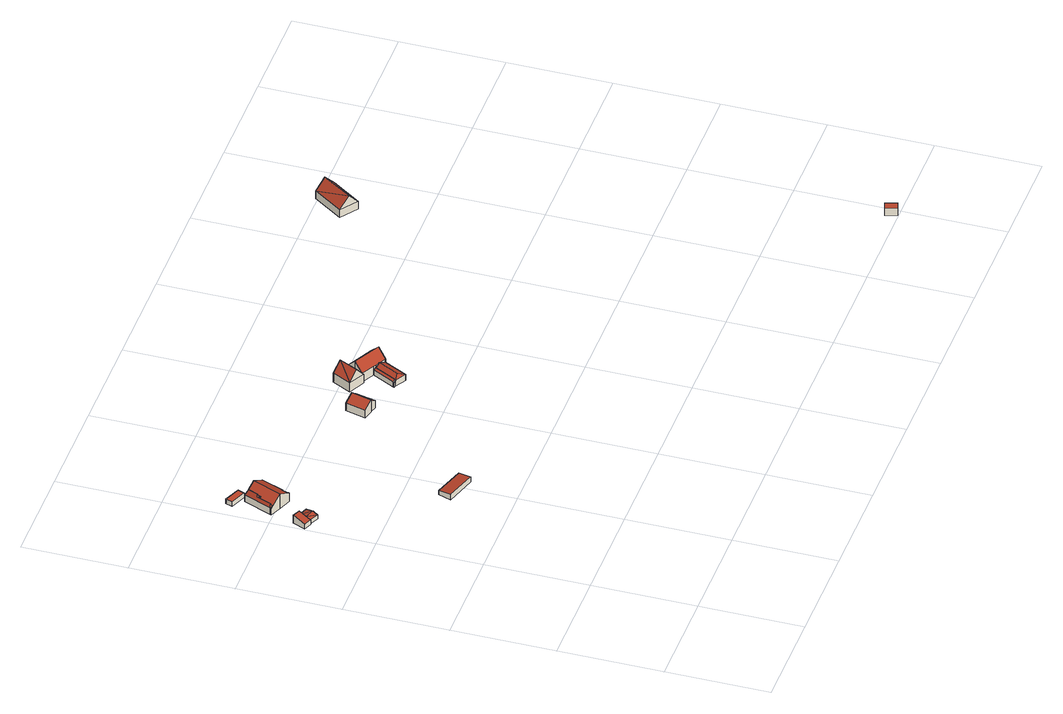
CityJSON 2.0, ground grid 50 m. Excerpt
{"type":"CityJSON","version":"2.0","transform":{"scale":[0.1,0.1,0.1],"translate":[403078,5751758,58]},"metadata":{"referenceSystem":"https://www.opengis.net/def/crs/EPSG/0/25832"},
"CityObjects":{
"building1":{"type":"Building","attributes":{"Gemeindeschluessel":"05515000","Geometrietyp2DReferenz":"3000","function":"31001_2700","roofType":"2100","measuredHeight":4.34},"geometry":[{"type":"Solid","lod":"2","boundaries":[[[[0,1,2,3]],[[4,5,1,0]],[[6,7,5,4]],[[8,9,7,6]],[[3,2,9,8]],[[6,4,0,3,8]],[[1,5,7,9,2]]]],"semantics":{"surfaces":[{"type":"WallSurface"},{"type":"RoofSurface"},{"type":"GroundSurface"}],"values":[[0,0,0,0,0,1,2]]}}]},
"building2":{"type":"Building","attributes":{"Gemeindeschluessel":"05515000","Geometrietyp2DReferenz":"3000","function":"51009_1610","roofType":"3100","measuredHeight":3.11},"geometry":[{"type":"Solid","lod":"2","boundaries":[[[[10,11,12,13]],[[14,15,11,10]],[[16,17,15,14]],[[13,12,17,16]],[[10,18,14]],[[16,19,13]],[[18,10,13]],[[13,19,18]],[[14,18,19]],[[19,16,14]],[[11,15,17,12]]]],"semantics":{"surfaces":[{"type":"WallSurface"},{"type":"RoofSurface"},{"type":"GroundSurface"}],"values":[[0,0,0,0,0,0,1,1,1,1,2]]}}]},
"building3":{"type":"Building","attributes":{"Gemeindeschluessel":"05515000","Geometrietyp2DReferenz":"3000","function":"51009_1610","roofType":"5000","measuredHeight":6.67},"geometry":[{"type":"Solid","lod":"2","boundaries":[[[[20,21,22,23]],[[24,25,21,20]],[[26,27,25,24]],[[28,29,27,26]],[[30,31,29,28]],[[23,22,31,30]],[[32,30,28,33]],[[33,28,26,34]],[[26,24,34]],[[32,33,34,24,20,35]],[[20,23,35]],[[35,23,30,32]],[[21,25,27,29,31,22]]]],"semantics":{"surfaces":[{"type":"WallSurface"},{"type":"RoofSurface"},{"type":"GroundSurface"}],"values":[[0,0,0,0,0,0,1,1,1,1,1,1,2]]}}]},
"building4":{"type":"Building","attributes":{"Gemeindeschluessel":"05515000","Geometrietyp2DReferenz":"3000","function":"31001_1000","roofType":"3100","measuredHeight":8.22},"address":[{"country":"Germany","locality":"Münster","thoroughfareNumber":"420","thoroughfareName":"Kappenberger Damm"}],"geometry":[{"type":"Solid","lod":"2","boundaries":[[[[36,37,38,39]],[[40,41,37,36]],[[42,43,41,40]],[[44,45,43,42]],[[46,47,45,44]],[[48,49,47,46]],[[50,51,49,48]],[[52,53,51,50]],[[54,55,53,52]],[[56,57,55,54]],[[58,59,57,56]],[[60,61,59,58]],[[62,63,61,60]],[[39,38,63,62]],[[56,54,52,50,48,46,44,58]],[[42,40,36,39,62,60,58,44]],[[37,41,43,45,47,49,51,53,55,57,59,61,63,38]]]],"semantics":{"surfaces":[{"type":"WallSurface"},{"type":"RoofSurface"},{"type":"GroundSurface"}],"values":[[0,0,0,0,0,0,0,0,0,0,0,0,0,0,1,1,2]]}}]},
"building5":{"type":"Building","attributes":{"Gemeindeschluessel":"05515000","Geometrietyp2DReferenz":"3000","function":"31001_2460","roofType":"1000","measuredHeight":2.38},"geometry":[{"type":"Solid","lod":"2","boundaries":[[[[64,65,66,67]],[[68,69,65,64]],[[70,71,69,68]],[[67,66,71,70]],[[68,64,67,70]],[[65,69,71,66]]]],"semantics":{"surfaces":[{"type":"WallSurface"},{"type":"RoofSurface"},{"type":"GroundSurface"}],"values":[[0,0,0,0,1,2]]}}]},
"building6":{"type":"Building","attributes":{"Gemeindeschluessel":"05515000","Geometrietyp2DReferenz":"3000","function":"51009_1610","roofType":"1000","measuredHeight":4.24},"geometry":[{"type":"Solid","lod":"2","boundaries":[[[[72,51,53,73]],[[74,49,51,72]],[[75,55,49,74]],[[73,53,55,75]],[[74,72,73,75]],[[51,49,55,53]]]],"semantics":{"surfaces":[{"type":"WallSurface"},{"type":"RoofSurface"},{"type":"GroundSurface"}],"values":[[0,0,0,0,1,2]]}}]},
"building7":{"type":"Building","attributes":{"Gemeindeschluessel":"05515000","Geometrietyp2DReferenz":"3000","function":"31001_2000","roofType":"2100","measuredHeight":3.02},"geometry":[{"type":"Solid","lod":"2","boundaries":[[[[76,77,78,79]],[[80,81,77,76]],[[82,83,81,80]],[[79,78,83,82]],[[80,76,79,82]],[[77,81,83,78]]]],"semantics":{"surfaces":[{"type":"WallSurface"},{"type":"RoofSurface"},{"type":"GroundSurface"}],"values":[[0,0,0,0,1,2]]}}]},
"building8":{"type":"Building","attributes":{"Gemeindeschluessel":"05515000","Geometrietyp2DReferenz":"3000","function":"31001_2460","roofType":"2100","measuredHeight":6.78},"geometry":[{"type":"Solid","lod":"2","boundaries":[[[[84,85,86,87]],[[88,89,85,84]],[[90,91,89,88]],[[87,86,91,90]],[[88,84,87,90]],[[85,89,91,86]]]],"semantics":{"surfaces":[{"type":"WallSurface"},{"type":"RoofSurface"},{"type":"GroundSurface"}],"values":[[0,0,0,0,1,2]]}}]},
"building9":{"type":"Building","attributes":{"Gemeindeschluessel":"05515000","Geometrietyp2DReferenz":"3000","function":"51009_1610","roofType":"2100","measuredHeight":6.02},"geometry":[{"type":"Solid","lod":"2","boundaries":[[[[92,93,94,95]],[[96,97,93,92]],[[98,99,97,96]],[[95,94,99,98]],[[96,92,95,98]],[[93,97,99,94]]]],"semantics":{"surfaces":[{"type":"WallSurface"},{"type":"RoofSurface"},{"type":"GroundSurface"}],"values":[[0,0,0,0,1,2]]}}]},
"building10":{"type":"Building","attributes":{"Gemeindeschluessel":"05515000","Geometrietyp2DReferenz":"3000","function":"31001_1000","roofType":"3100","measuredHeight":9.99},"address":[{"country":"Germany","locality":"Münster","thoroughfareNumber":"423","thoroughfareName":"Kappenberger Damm"}],"geometry":[{"type":"Solid","lod":"2","boundaries":[[[[100,101,102,103]],[[104,105,101,100]],[[106,107,105,104]],[[108,109,107,106]],[[110,111,109,108]],[[103,102,111,110]],[[112,103,110]],[[110,113,112]],[[100,112,113]],[[108,106,104,100,113]],[[112,100,103]],[[110,108,113]],[[101,105,107,109,111,102]]]],"semantics":{"surfaces":[{"type":"WallSurface"},{"type":"RoofSurface"},{"type":"GroundSurface"}],"values":[[0,0,0,0,0,0,1,1,1,1,0,0,2]]}}]},
"building11":{"type":"Building","attributes":{"Gemeindeschluessel":"05515000","Geometrietyp2DReferenz":"3000","function":"51009_1610","roofType":"2100","measuredHeight":3.63},"geometry":[{"type":"Solid","lod":"2","boundaries":[[[[114,115,116,117]],[[118,119,115,114]],[[120,121,119,118]],[[117,116,121,120]],[[118,114,117,120]],[[115,119,121,116]]]],"semantics":{"surfaces":[{"type":"WallSurface"},{"type":"RoofSurface"},{"type":"GroundSurface"}],"values":[[0,0,0,0,1,2]]}}]},
"building12":{"type":"Building","attributes":{"Gemeindeschluessel":"05515000","Geometrietyp2DReferenz":"3000","function":"31001_2460","roofType":"5000","measuredHeight":5.04},"geometry":[{"type":"Solid","lod":"2","boundaries":[[[[122,115,119,123]],[[124,125,115,122]],[[126,127,125,124]],[[128,129,127,126]],[[130,131,129,128]],[[132,133,131,130]],[[134,121,133,132]],[[123,119,121,134]],[[128,135,130]],[[126,124,135,128]],[[122,123,134,132,130,135,124]],[[115,125,127,129,131,133,121,119]]]],"semantics":{"surfaces":[{"type":"WallSurface"},{"type":"RoofSurface"},{"type":"GroundSurface"}],"values":[[0,0,0,0,0,0,0,0,1,1,1,2]]}}]},
"building13":{"type":"Building","attributes":{"Gemeindeschluessel":"05515000","Geometrietyp2DReferenz":"3000","function":"31001_1000","roofType":"3100","measuredHeight":9.26},"address":[{"country":"Germany","locality":"Münster","thoroughfareNumber":"423a","thoroughfareName":"Kappenberger Damm"}],"geometry":[{"type":"Solid","lod":"2","boundaries":[[[[136,116,115,137]],[[138,107,116,136]],[[139,140,107,138]],[[141,105,140,139]],[[142,143,105,141]],[[144,145,143,142]],[[146,147,145,144]],[[148,127,147,146]],[[137,115,127,148]],[[142,141,139,144]],[[138,136,137,148,146,144,139]],[[116,107,140,105,143,145,147,127,115]]]],"semantics":{"surfaces":[{"type":"WallSurface"},{"type":"RoofSurface"},{"type":"GroundSurface"}],"values":[[0,0,0,0,0,0,0,0,0,1,1,2]]}}]},
"building14":{"type":"Building","attributes":{"Gemeindeschluessel":"05515000","Geometrietyp2DReferenz":"3000","function":"51009_1610","roofType":"2100","measuredHeight":4.43},"geometry":[{"type":"Solid","lod":"2","boundaries":[[[[149,150,151,152]],[[153,154,150,149]],[[155,156,154,153]],[[152,151,156,155]],[[153,149,152,155]],[[150,154,156,151]]]],"semantics":{"surfaces":[{"type":"WallSurface"},{"type":"RoofSurface"},{"type":"GroundSurface"}],"values":[[0,0,0,0,1,2]]}}]},
"building15":{"type":"Building","attributes":{"Gemeindeschluessel":"05515000","Geometrietyp2DReferenz":"3000","function":"31001_2000","roofType":"3100","measuredHeight":9.64},"geometry":[{"type":"Solid","lod":"2","boundaries":[[[[157,158,159,160]],[[161,162,158,157]],[[163,164,162,161]],[[160,159,164,163]],[[157,165,161]],[[163,166,160]],[[166,165,157]],[[157,160,166]],[[163,161,165]],[[165,166,163]],[[158,162,164,159]]]],"semantics":{"surfaces":[{"type":"WallSurface"},{"type":"RoofSurface"},{"type":"GroundSurface"}],"values":[[0,0,0,0,0,0,1,1,1,1,2]]}}]}
},
"vertices":[
[29,1897,49],[29,1897,5],[5,1836,5],[5,1836,30],[68,1881,49],[68,1881,5],[44,1821,30],[44,1821,5],[44,1820,30],[44,1820,5],
[114,1862,28],[114,1862,6],[68,1881,6],[68,1881,28],[89,1802,28],[89,1802,6],[44,1821,28],[44,1821,6],[99,1826,37],[53,1844,37],
[55,2011,45],[55,2011,8],[67,2006,8],[67,2006,45],[109,2148,45],[109,2148,8],[131,2139,45],[131,2139,8],[104,2071,45],[104,2071,8],[95,2075,45],[95,2075,8],[91,2084,62],[98,2087,74],[116,2132,74],[64,2015,62],
[95,2075,50],[95,2075,7],[67,2006,7],[67,2006,50],[104,2071,58],[104,2071,7],[131,2139,58],[131,2139,7],[168,2124,89],[168,2124,7],[225,2102,55],[225,2102,7],[183,1995,55],[183,1995,7],[178,1997,58],[178,1997,7],[166,1967,58],[166,1967,7],[171,1965,55],[171,1965,7],[169,1960,55],[169,1960,7],[111,1982,89],[111,1982,7],[52,2006,38],[52,2006,7],[55,2011,38],[55,2011,7],
[152,2192,31],[152,2192,7],[73,2224,7],[73,2224,31],[139,2160,31],[139,2160,7],[60,2191,31],[60,2191,7],
[178,1997,49],[166,1967,49],[183,1995,49],[171,1965,49],
[426,1343,24],[426,1343,1],[406,1281,1],[406,1281,31],[574,1296,24],[574,1296,1],[554,1234,31],[554,1234,1],
[933,1908,68],[933,1908,0],[882,1920,0],[882,1920,43],[907,1809,68],[907,1809,0],[857,1822,43],[857,1822,0],
[907,1809,63],[907,1809,3],[937,1801,3],[937,1801,45],[933,1908,62],[933,1908,3],[960,1899,45],[960,1899,3],
[1137,1993,55],[1137,1993,5],[1058,2034,5],[1058,2034,55],[1135,1990,55],[1135,1990,5],[1095,1911,55],[1095,1911,5],[1090,1902,55],[1090,1902,5],[1011,1943,55],[1011,1943,5],[1097,2014,105],[1051,1923,105],
[1170,1872,41],[1170,1872,5],[1159,1878,5],[1159,1878,34],[1114,1763,41],[1114,1763,5],[1103,1769,34],[1103,1769,5],
[1170,1872,38],[1114,1763,38],[1191,1862,55],[1191,1862,5],[1224,1845,38],[1224,1845,5],[1166,1732,38],[1166,1732,5],[1112,1760,38],[1112,1760,5],[1101,1765,28],[1101,1765,5],[1103,1769,28],[1140,1762,55],
[1159,1878,53],[1170,1872,53],[1095,1911,53],[1115,1950,98],[1115,1950,5],[1135,1990,53],[1267,1923,53],[1267,1923,5],[1246,1883,98],[1246,1883,5],[1226,1844,53],[1226,1844,5],[1224,1845,53],
[2970,6,40],[2970,6,0],[3002,17,0],[3002,17,45],[2951,61,40],[2951,61,0],[2983,72,45],[2983,72,0],
[2307,2511,44],[2307,2511,2],[2206,2367,2],[2206,2367,44],[2391,2451,44],[2391,2451,2],[2291,2307,44],[2291,2307,2],[2349,2481,98],[2249,2337,98]
]}
